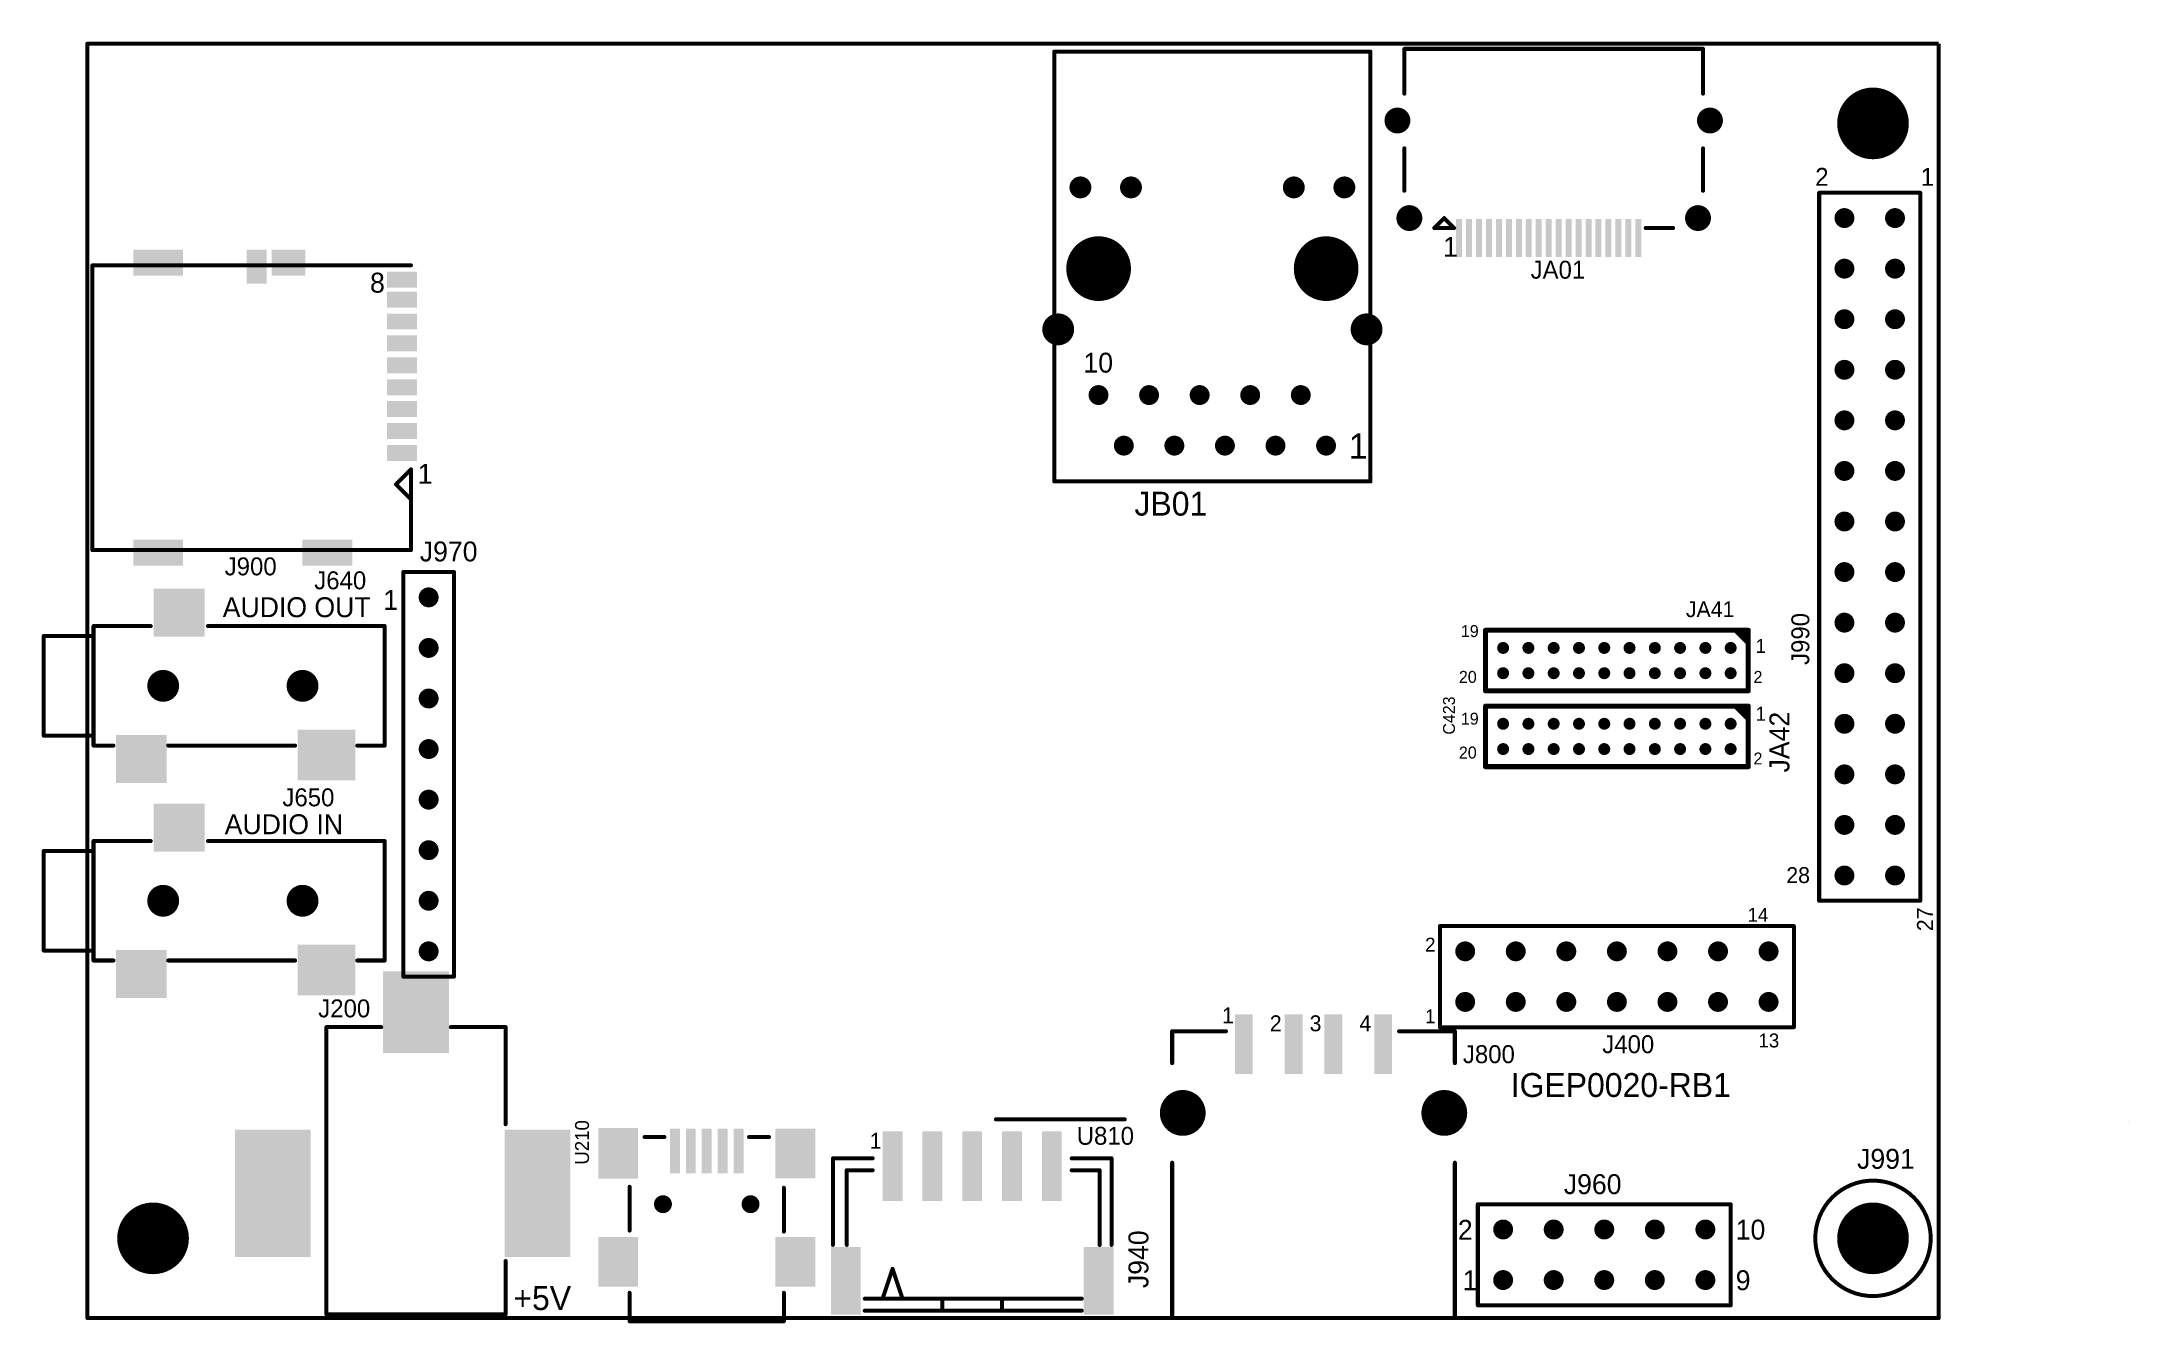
# Model space of a CAD drawing. Extents: x -48 to 57, y 41 to 105.
import ezdxf

# ---------------------------------------------------------------- set-up
doc = ezdxf.new("R2010")
doc.units = 0
doc.header["$MEASUREMENT"] = 0
for name, color, linetype in [('MECHANICAL1', 6, 'CONTINUOUS'), ('MECHANICAL4', 56, 'CONTINUOUS'), ('PADHOLE', 156, 'CONTINUOUS'), ('TOPOVERLAY', 2, 'CONTINUOUS'), ('TOPPASTE', 8, 'CONTINUOUS')]:
    doc.layers.add(name, color=color, linetype=linetype)

msp = doc.modelspace()

# ---------------------------------------------------------------- linework, layer by layer
at = {"layer": 'MECHANICAL1', "const_width": 0.2032}
for points in [[(-45.992797, 40.827056), (-45.992797, 104.827055)], [(-45.992797, 104.827055), (47.007203, 104.827055)], [(47.007203, 40.827056), (47.007203, 104.827055)], [(-45.992797, 40.827056), (47.007203, 40.827056)]]:
    msp.add_lwpolyline(points, dxfattribs=at)
at = {"layer": 'MECHANICAL1', "const_width": 0.1016}
for points in [[(-46.043597, 104.827055, 1), (-45.941997, 104.827055, 1)], [(-46.043597, 104.827055, 1), (-45.941997, 104.827055, 1)], [(-46.043597, 40.827056, 1), (-45.941997, 40.827056, 1)], [(-46.043597, 40.827056, 1), (-45.941997, 40.827056, 1)], [(46.956403, 40.827056, 1), (47.058003, 40.827056, 1)], [(46.956403, 40.827056, 1), (47.058003, 40.827056, 1)]]:
    msp.add_lwpolyline(points, format="xyb", close=True, dxfattribs=at)
at = {"layer": 'MECHANICAL4', "const_width": 0.00785}
msp.add_lwpolyline([(56.51855, 50.676202, 1), (56.5264, 50.676202, 1)], format="xyb", close=True, dxfattribs=at)
msp.add_lwpolyline([(56.51855, 50.676202, 1), (56.5264, 50.676202, 1)], format="xyb", close=True, dxfattribs=at)
at = {"layer": 'PADHOLE'}
for points, const_width in [([(42.807214, 100.827055, 1), (44.607215, 100.827055, 1)], 1.799999), ([(19.492203, 100.972056, 1), (20.142204, 100.972056, 1)], 0.649999), ([(35.192202, 100.972056, 1), (35.842203, 100.972056, 1)], 0.649999), ([(3.617203, 97.612055, 1), (4.167204, 97.612055, 1)], 0.549999), ([(6.157203, 97.612055, 1), (6.707204, 97.612055, 1)], 0.549999), ([(14.337202, 97.612055, 1), (14.887203, 97.612055, 1)], 0.549999), ([(16.877202, 97.612055, 1), (17.427203, 97.612055, 1)], 0.549999), ([(20.092202, 96.072056, 1), (20.742203, 96.072056, 1)], 0.649999), ([(34.592203, 96.072056, 1), (35.242205, 96.072056, 1)], 0.649999), ([(42.022204, 96.072056, 1), (42.522203, 96.072056, 1)], 0.499999), ([(44.562204, 96.072056, 1), (45.062203, 96.072056, 1)], 0.499999), ([(3.994703, 93.532056, 1), (5.619703, 93.532056, 1)], 1.625001), ([(15.424703, 93.532056, 1), (17.049703, 93.532056, 1)], 1.625001), ([(42.022204, 93.532056, 1), (42.522203, 93.532056, 1)], 0.499999), ([(44.562204, 93.532056, 1), (45.062203, 93.532056, 1)], 0.499999), ([(2.377203, 90.482057, 1), (3.177201, 90.482057, 1)], 0.799998), ([(17.867205, 90.482057, 1), (18.667203, 90.482057, 1)], 0.799998), ([(42.022204, 90.992056, 1), (42.522203, 90.992056, 1)], 0.499999), ([(44.562204, 90.992056, 1), (45.062203, 90.992056, 1)], 0.499999), ([(42.022204, 88.452056, 1), (42.522203, 88.452056, 1)], 0.499999), ([(44.562204, 88.452056, 1), (45.062203, 88.452056, 1)], 0.499999), ([(4.552202, 87.182056, 1), (5.052201, 87.182056, 1)], 0.499999), ([(7.092202, 87.182056, 1), (7.592201, 87.182056, 1)], 0.499999), ([(9.632202, 87.182056, 1), (10.132201, 87.182056, 1)], 0.499999), ([(12.172202, 87.182056, 1), (12.672201, 87.182056, 1)], 0.499999), ([(14.712202, 87.182056, 1), (15.212201, 87.182056, 1)], 0.499999), ([(42.022204, 85.912056, 1), (42.522203, 85.912056, 1)], 0.499999), ([(44.562204, 85.912056, 1), (45.062203, 85.912056, 1)], 0.499999), ([(5.822202, 84.642056, 1), (6.322201, 84.642056, 1)], 0.499999), ([(8.362202, 84.642056, 1), (8.862201, 84.642056, 1)], 0.499999), ([(10.902202, 84.642056, 1), (11.402201, 84.642056, 1)], 0.499999), ([(13.442202, 84.642056, 1), (13.942201, 84.642056, 1)], 0.499999), ([(15.982202, 84.642056, 1), (16.482201, 84.642056, 1)], 0.499999), ([(42.022204, 83.372056, 1), (42.522203, 83.372056, 1)], 0.499999), ([(44.562204, 83.372056, 1), (45.062203, 83.372056, 1)], 0.499999), ([(42.022204, 80.832056, 1), (42.522203, 80.832056, 1)], 0.499999), ([(44.562204, 80.832056, 1), (45.062203, 80.832056, 1)], 0.499999), ([(42.022204, 78.292056, 1), (42.522203, 78.292056, 1)], 0.499999), ([(44.562204, 78.292056, 1), (45.062203, 78.292056, 1)], 0.499999), ([(-29.097796, 77.022056, 1), (-28.597797, 77.022056, 1)], 0.499999), ([(42.022204, 75.752056, 1), (42.522203, 75.752056, 1)], 0.499999), ([(44.562204, 75.752056, 1), (45.062203, 75.752056, 1)], 0.499999), ([(-29.097796, 74.482056, 1), (-28.597797, 74.482056, 1)], 0.499999), ([(24.977203, 74.482056, 1), (25.277203, 74.482056, 1)], 0.299999), ([(26.247203, 74.482056, 1), (26.547203, 74.482056, 1)], 0.299999), ([(27.517203, 74.482056, 1), (27.817203, 74.482056, 1)], 0.299999), ([(28.787203, 74.482056, 1), (29.087203, 74.482056, 1)], 0.299999), ([(30.057203, 74.482056, 1), (30.357203, 74.482056, 1)], 0.299999), ([(31.327203, 74.482056, 1), (31.627203, 74.482056, 1)], 0.299999), ([(32.597203, 74.482056, 1), (32.897203, 74.482056, 1)], 0.299999), ([(33.867203, 74.482056, 1), (34.167203, 74.482056, 1)], 0.299999), ([(35.137203, 74.482056, 1), (35.437203, 74.482056, 1)], 0.299999), ([(36.407203, 74.482056, 1), (36.707203, 74.482056, 1)], 0.299999), ([(-42.582796, 72.577056, 1), (-41.782798, 72.577056, 1)], 0.799998), ([(-35.582795, 72.577056, 1), (-34.782796, 72.577056, 1)], 0.799998), ([(24.977203, 73.212056, 1), (25.277203, 73.212056, 1)], 0.299999), ([(26.247203, 73.212056, 1), (26.547203, 73.212056, 1)], 0.299999), ([(27.517203, 73.212056, 1), (27.817203, 73.212056, 1)], 0.299999), ([(28.787203, 73.212056, 1), (29.087203, 73.212056, 1)], 0.299999), ([(30.057203, 73.212056, 1), (30.357203, 73.212056, 1)], 0.299999), ([(31.327203, 73.212056, 1), (31.627203, 73.212056, 1)], 0.299999), ([(32.597203, 73.212056, 1), (32.897203, 73.212056, 1)], 0.299999), ([(33.867203, 73.212056, 1), (34.167203, 73.212056, 1)], 0.299999), ([(35.137203, 73.212056, 1), (35.437203, 73.212056, 1)], 0.299999), ([(36.407203, 73.212056, 1), (36.707203, 73.212056, 1)], 0.299999), ([(42.022204, 73.212056, 1), (42.522203, 73.212056, 1)], 0.499999), ([(44.562204, 73.212056, 1), (45.062203, 73.212056, 1)], 0.499999), ([(-29.097796, 71.942056, 1), (-28.597797, 71.942056, 1)], 0.499999), ([(24.977203, 70.672056, 1), (25.277203, 70.672056, 1)], 0.299999), ([(26.247203, 70.672056, 1), (26.547203, 70.672056, 1)], 0.299999), ([(27.517203, 70.672056, 1), (27.817203, 70.672056, 1)], 0.299999), ([(28.787203, 70.672056, 1), (29.087203, 70.672056, 1)], 0.299999), ([(30.057203, 70.672056, 1), (30.357203, 70.672056, 1)], 0.299999), ([(31.327203, 70.672056, 1), (31.627203, 70.672056, 1)], 0.299999), ([(32.597203, 70.672056, 1), (32.897203, 70.672056, 1)], 0.299999), ([(33.867203, 70.672056, 1), (34.167203, 70.672056, 1)], 0.299999), ([(35.137203, 70.672056, 1), (35.437203, 70.672056, 1)], 0.299999), ([(36.407203, 70.672056, 1), (36.707203, 70.672056, 1)], 0.299999), ([(42.022204, 70.672056, 1), (42.522203, 70.672056, 1)], 0.499999), ([(44.562204, 70.672056, 1), (45.062203, 70.672056, 1)], 0.499999), ([(-29.097796, 69.402056, 1), (-28.597797, 69.402056, 1)], 0.499999), ([(24.977203, 69.402056, 1), (25.277203, 69.402056, 1)], 0.299999), ([(26.247203, 69.402056, 1), (26.547203, 69.402056, 1)], 0.299999), ([(27.517203, 69.402056, 1), (27.817203, 69.402056, 1)], 0.299999), ([(28.787203, 69.402056, 1), (29.087203, 69.402056, 1)], 0.299999), ([(30.057203, 69.402056, 1), (30.357203, 69.402056, 1)], 0.299999), ([(31.327203, 69.402056, 1), (31.627203, 69.402056, 1)], 0.299999), ([(32.597203, 69.402056, 1), (32.897203, 69.402056, 1)], 0.299999), ([(33.867203, 69.402056, 1), (34.167203, 69.402056, 1)], 0.299999), ([(35.137203, 69.402056, 1), (35.437203, 69.402056, 1)], 0.299999), ([(36.407203, 69.402056, 1), (36.707203, 69.402056, 1)], 0.299999), ([(42.022204, 68.132056, 1), (42.522203, 68.132056, 1)], 0.499999), ([(44.562204, 68.132056, 1), (45.062203, 68.132056, 1)], 0.499999), ([(-29.097796, 66.862056, 1), (-28.597797, 66.862056, 1)], 0.499999), ([(42.022204, 65.592056, 1), (42.522203, 65.592056, 1)], 0.499999), ([(44.562204, 65.592056, 1), (45.062203, 65.592056, 1)], 0.499999), ([(-29.097796, 64.322056, 1), (-28.597797, 64.322056, 1)], 0.499999), ([(42.022204, 63.052056, 1), (42.522203, 63.052056, 1)], 0.499999), ([(44.562204, 63.052056, 1), (45.062203, 63.052056, 1)], 0.499999), ([(-42.582796, 61.782056, 1), (-41.782798, 61.782056, 1)], 0.799998), ([(-35.582795, 61.782056, 1), (-34.782796, 61.782056, 1)], 0.799998), ([(-29.097796, 61.782056, 1), (-28.597797, 61.782056, 1)], 0.499999), ([(-29.097796, 59.242056, 1), (-28.597797, 59.242056, 1)], 0.499999), ([(22.972204, 59.242056, 1), (23.472203, 59.242056, 1)], 0.499999), ([(25.512204, 59.242056, 1), (26.012203, 59.242056, 1)], 0.499999), ([(28.052204, 59.242056, 1), (28.552203, 59.242056, 1)], 0.499999), ([(30.592204, 59.242056, 1), (31.092203, 59.242056, 1)], 0.499999), ([(33.132204, 59.242056, 1), (33.632203, 59.242056, 1)], 0.499999), ([(35.672204, 59.242056, 1), (36.172203, 59.242056, 1)], 0.499999), ([(38.212204, 59.242056, 1), (38.712203, 59.242056, 1)], 0.499999), ([(22.972204, 56.702056, 1), (23.472203, 56.702056, 1)], 0.499999), ([(25.512204, 56.702056, 1), (26.012203, 56.702056, 1)], 0.499999), ([(28.052204, 56.702056, 1), (28.552203, 56.702056, 1)], 0.499999), ([(30.592204, 56.702056, 1), (31.092203, 56.702056, 1)], 0.499999), ([(33.132204, 56.702056, 1), (33.632203, 56.702056, 1)], 0.499999), ([(35.672204, 56.702056, 1), (36.172203, 56.702056, 1)], 0.499999), ([(38.212204, 56.702056, 1), (38.712203, 56.702056, 1)], 0.499999), ([(8.457203, 51.127055, 1), (9.607204, 51.127055, 1)], 1.15), ([(21.597203, 51.127055, 1), (22.747203, 51.127055, 1)], 1.15), ([(-43.592786, 44.827055, 1), (-41.792785, 44.827055, 1)], 1.799999), ([(-17.302798, 46.542056, 1), (-16.852797, 46.542056, 1)], 0.449999), ([(-12.902797, 46.542056, 1), (-12.452795, 46.542056, 1)], 0.449999), ([(42.807214, 44.827055, 1), (44.607215, 44.827055, 1)], 1.799999), ([(24.877204, 45.272056, 1), (25.377203, 45.272056, 1)], 0.499999), ([(27.417204, 45.272056, 1), (27.917203, 45.272056, 1)], 0.499999), ([(29.957204, 45.272056, 1), (30.457203, 45.272056, 1)], 0.499999), ([(32.497204, 45.272056, 1), (32.997203, 45.272056, 1)], 0.499999), ([(35.037204, 45.272056, 1), (35.537203, 45.272056, 1)], 0.499999), ([(24.877204, 42.732056, 1), (25.377203, 42.732056, 1)], 0.499999), ([(27.417204, 42.732056, 1), (27.917203, 42.732056, 1)], 0.499999), ([(29.957204, 42.732056, 1), (30.457203, 42.732056, 1)], 0.499999), ([(32.497204, 42.732056, 1), (32.997203, 42.732056, 1)], 0.499999), ([(35.037204, 42.732056, 1), (35.537203, 42.732056, 1)], 0.499999)]:
    msp.add_lwpolyline(points, format="xyb", close=True, dxfattribs=dict(at, const_width=const_width))
msp.add_lwpolyline([(-13.545795, 50.957048, 1), (-13.545795, 50.957048, 1)], format="xyb", close=True, dxfattribs=at)
at = {"layer": 'TOPOVERLAY'}
for points, const_width in [([(2.582204, 82.842057), (2.582204, 104.432057)], 0.2032), ([(2.582204, 104.432057), (18.462203, 104.432057)], 0.2032), ([(18.462203, 82.842057), (18.462203, 104.432057)], 0.2032), ([(20.167203, 104.572056), (35.167203, 104.572056)], 0.2032), ([(20.167203, 102.322056), (20.167203, 104.572056)], 0.2032), ([(35.167203, 102.322056), (35.167203, 104.572056)], 0.2032), ([(20.167203, 97.447057), (20.167203, 99.572056)], 0.2032), ([(35.167203, 97.447057), (35.167203, 99.572056)], 0.2032), ([(41.002203, 61.782056), (41.002203, 97.342056)], 0.2032), ([(41.002203, 97.342056), (46.082203, 97.342056)], 0.2032), ([(46.082203, 61.782056), (46.082203, 97.342056)], 0.2032), ([(21.667202, 95.572057), (22.667203, 95.572057)], 0.2032), ([(21.667202, 95.572057), (21.667205, 95.572057)], 0.2032), ([(21.667205, 95.572057), (22.167204, 96.072056)], 0.2032), ([(22.167204, 96.072056), (22.667203, 95.572057)], 0.2032), ([(32.292203, 95.572057), (33.667204, 95.572057)], 0.2032), ([(-45.737796, 79.397057), (-45.737796, 93.697057)], 0.2032), ([(-45.737796, 93.697057), (-29.737795, 93.697057)], 0.2032), ([(-30.487796, 82.697056), (-29.737795, 83.447057)], 0.2032), ([(-29.737795, 79.397057), (-29.737795, 83.447057)], 0.2032), ([(2.582204, 82.842057), (18.462203, 82.842057)], 0.2032), ([(-30.487796, 82.697056), (-29.737798, 81.947057)], 0.2032), ([(-29.737798, 81.947057), (-29.737795, 81.947057)], 0.2032), ([(-45.737796, 79.397057), (-29.737795, 79.397057)], 0.2032), ([(-30.117797, 78.292056), (-27.577797, 78.292056)], 0.2032), ([(-30.117797, 57.972056), (-30.117797, 78.292056)], 0.2032), ([(-27.577797, 57.972056), (-27.577797, 78.292056)], 0.2032), ([(-45.682797, 69.577057), (-45.682797, 75.577055)], 0.2032), ([(-45.682797, 75.577055), (-42.807797, 75.577055)], 0.2032), ([(-39.932796, 75.577055), (-31.057798, 75.577055)], 0.2032), ([(-31.057798, 69.577057), (-31.057798, 75.577055)], 0.2032), ([(24.242204, 72.327056), (24.242204, 75.367055)], 0.254), ([(24.242204, 75.367055), (37.442203, 75.367055)], 0.254), ([(36.807203, 75.367055), (37.442203, 74.732055)], 0.254), ([(37.057202, 75.367055), (37.442203, 74.982055)], 0.254), ([(37.442203, 72.327056), (37.442203, 75.367055)], 0.254), ([(-48.182798, 75.077056), (-45.682797, 75.077056)], 0.2032), ([(-48.182798, 70.077056), (-48.182798, 75.077056)], 0.2032), ([(24.242204, 72.327056), (37.442203, 72.327056)], 0.254), ([(24.242204, 68.517056), (24.242204, 71.557055)], 0.254), ([(24.242204, 71.557055), (37.442203, 71.557055)], 0.254), ([(36.807203, 71.557055), (37.442203, 70.922055)], 0.254), ([(37.057202, 71.557055), (37.442203, 71.172055)], 0.254), ([(37.442203, 68.517056), (37.442203, 71.557055)], 0.254), ([(-48.182798, 70.077056), (-45.682797, 70.077056)], 0.2032), ([(-45.682797, 69.577057), (-44.682797, 69.577057)], 0.2032), ([(-41.932797, 69.577057), (-35.557796, 69.577057)], 0.2032), ([(-32.432796, 69.577057), (-31.057798, 69.577057)], 0.2032), ([(24.242204, 68.517056), (37.442203, 68.517056)], 0.254), ([(-48.182798, 59.282056), (-48.182798, 64.282056)], 0.2032), ([(-48.182798, 64.282056), (-45.682797, 64.282056)], 0.2032), ([(-45.682797, 64.782055), (-42.807797, 64.782055)], 0.2032), ([(-45.682797, 58.782057), (-45.682797, 64.782055)], 0.2032), ([(-39.932796, 64.782055), (-31.057798, 64.782055)], 0.2032), ([(-31.057798, 58.782057), (-31.057798, 64.782055)], 0.2032), ([(41.002203, 61.782056), (46.082203, 61.782056)], 0.2032), ([(21.952203, 60.512056), (39.732203, 60.512056)], 0.2032), ([(21.952203, 55.432056), (21.952203, 60.512056)], 0.2032), ([(39.732203, 55.432056), (39.732203, 60.512056)], 0.2032), ([(-48.182798, 59.282056), (-45.682797, 59.282056)], 0.2032), ([(-45.682797, 58.782057), (-44.682797, 58.782057)], 0.2032), ([(-41.932797, 58.782057), (-35.557796, 58.782057)], 0.2032), ([(-32.432796, 58.782057), (-31.057798, 58.782057)], 0.2032), ([(-30.117797, 57.972056), (-27.577797, 57.972056)], 0.2032), ([(-33.982798, 55.437057), (-31.232796, 55.437057)], 0.2032), ([(-33.982798, 41.012057), (-33.982798, 55.437057)], 0.2032), ([(-27.732798, 55.437057), (-24.982796, 55.437057)], 0.2032), ([(-24.982796, 50.562055), (-24.982796, 55.437057)], 0.2032), ([(8.502202, 55.227055), (11.202204, 55.227055)], 0.2032), ([(8.502202, 53.627056), (8.502202, 55.227055)], 0.2032), ([(19.902202, 55.227055), (22.702204, 55.227055)], 0.2032), ([(21.952203, 55.432056), (39.732203, 55.432056)], 0.2032), ([(22.702204, 53.627056), (22.702204, 55.227055)], 0.2032), ([(-0.354793, 50.803058), (6.122207, 50.803058)], 0.2032), ([(-18.002797, 49.917055), (-17.002796, 49.917055)], 0.2), ([(-12.752797, 49.917055), (-11.752797, 49.917055)], 0.2), ([(-8.542796, 44.497053), (-8.542796, 48.847055)], 0.2), ([(-8.542796, 48.847055), (-6.542797, 48.847055)], 0.2), ([(-7.842797, 48.247054), (-7.842794, 44.497053)], 0.2032), ([(-7.842797, 48.247054), (-6.542797, 48.247054)], 0.2032), ([(3.457203, 48.247054), (4.857203, 48.247054)], 0.2032), ([(3.457203, 48.847055), (5.457202, 48.847055)], 0.2), ([(4.857203, 44.497053), (4.857203, 48.247054)], 0.2032), ([(5.457202, 48.847055), (5.457204, 44.497053)], 0.2), ([(8.502202, 40.827056), (8.502202, 48.627055)], 0.2032), ([(22.702204, 40.827056), (22.702204, 48.627055)], 0.2032), ([(-18.752798, 45.217055), (-18.752798, 47.417055)], 0.2), ([(-11.002796, 45.167055), (-11.002796, 47.367055)], 0.2), ([(23.857203, 46.542056), (36.557203, 46.542056)], 0.2032), ([(23.857203, 41.462056), (23.857203, 46.542056)], 0.2032), ([(36.557203, 41.462056), (36.557203, 46.542056)], 0.2032), ([(-24.982796, 41.012057), (-24.982796, 43.687055)], 0.2032), ([(-6.042798, 41.797054), (-5.542796, 43.297053)], 0.2), ([(-5.542796, 43.297053), (-5.042797, 41.797054)], 0.2), ([(-18.752798, 40.662057), (-18.752798, 42.092054)], 0.2), ([(-11.002796, 40.662057), (-11.002796, 42.092057)], 0.2), ([(-33.982798, 41.012057), (-24.982796, 41.012057)], 0.2032), ([(-6.942796, 41.797056), (3.957202, 41.797056)], 0.2032), ([(-6.942796, 41.197055), (3.957202, 41.197055)], 0.2), ([(-3.042796, 41.197055), (-3.042796, 41.697057)], 0.2032), ([(-0.042797, 41.197055), (-0.042797, 41.697057)], 0.2032), ([(8.502202, 40.827056), (22.702204, 40.827056)], 0.2032), ([(23.857203, 41.462056), (36.557203, 41.462056)], 0.2032), ([(-18.752798, 40.662057), (-11.002796, 40.662057)], 0.2)]:
    msp.add_lwpolyline(points, dxfattribs=dict(at, const_width=const_width))
for points, const_width in [([(2.531404, 104.432057, 1), (2.633004, 104.432057, 1)], 0.1016), ([(2.531404, 104.432057, 1), (2.633004, 104.432057, 1)], 0.1016), ([(18.411403, 104.432057, 1), (18.513003, 104.432057, 1)], 0.1016), ([(18.411403, 104.432057, 1), (18.513003, 104.432057, 1)], 0.1016), ([(20.116403, 104.572056, 1), (20.218003, 104.572056, 1)], 0.1016), ([(20.116403, 104.572056, 1), (20.218003, 104.572056, 1)], 0.1016), ([(35.116403, 104.572056, 1), (35.218003, 104.572056, 1)], 0.1016), ([(35.116403, 104.572056, 1), (35.218003, 104.572056, 1)], 0.1016), ([(20.116403, 102.322056, 1), (20.218003, 102.322056, 1)], 0.1016), ([(35.116403, 102.322056, 1), (35.218003, 102.322056, 1)], 0.1016), ([(20.116403, 99.572056, 1), (20.218003, 99.572056, 1)], 0.1016), ([(35.116403, 99.572056, 1), (35.218003, 99.572056, 1)], 0.1016), ([(20.116403, 97.447057, 1), (20.218003, 97.447057, 1)], 0.1016), ([(35.116403, 97.447057, 1), (35.218003, 97.447057, 1)], 0.1016), ([(40.951403, 97.342056, 1), (41.053003, 97.342056, 1)], 0.1016), ([(40.951403, 97.342056, 1), (41.053003, 97.342056, 1)], 0.1016), ([(46.031403, 97.342056, 1), (46.133003, 97.342056, 1)], 0.1016), ([(46.031403, 97.342056, 1), (46.133003, 97.342056, 1)], 0.1016), ([(21.616402, 95.572057, 1), (21.718002, 95.572057, 1)], 0.1016), ([(21.616402, 95.572057, 1), (21.718002, 95.572057, 1)], 0.1016), ([(21.616405, 95.572057, 1), (21.718005, 95.572057, 1)], 0.1016), ([(21.616405, 95.572057, 1), (21.718005, 95.572057, 1)], 0.1016), ([(22.116404, 96.072056, 1), (22.218004, 96.072056, 1)], 0.1016), ([(22.116404, 96.072056, 1), (22.218004, 96.072056, 1)], 0.1016), ([(22.616403, 95.572057, 1), (22.718003, 95.572057, 1)], 0.1016), ([(22.616403, 95.572057, 1), (22.718003, 95.572057, 1)], 0.1016), ([(32.241403, 95.572057, 1), (32.343003, 95.572057, 1)], 0.1016), ([(33.616404, 95.572057, 1), (33.718004, 95.572057, 1)], 0.1016), ([(-45.788596, 93.697057, 1), (-45.686996, 93.697057, 1)], 0.1016), ([(-45.788596, 93.697057, 1), (-45.686996, 93.697057, 1)], 0.1016), ([(-29.788595, 93.697057, 1), (-29.686995, 93.697057, 1)], 0.1016), ([(-29.788595, 83.447057, 1), (-29.686995, 83.447057, 1)], 0.1016), ([(-29.788595, 83.447057, 1), (-29.686995, 83.447057, 1)], 0.1016), ([(2.531404, 82.842057, 1), (2.633004, 82.842057, 1)], 0.1016), ([(2.531404, 82.842057, 1), (2.633004, 82.842057, 1)], 0.1016), ([(18.411403, 82.842057, 1), (18.513003, 82.842057, 1)], 0.1016), ([(18.411403, 82.842057, 1), (18.513003, 82.842057, 1)], 0.1016), ([(-30.538596, 82.697056, 1), (-30.436996, 82.697056, 1)], 0.1016), ([(-30.538596, 82.697056, 1), (-30.436996, 82.697056, 1)], 0.1016), ([(-29.788598, 81.947057, 1), (-29.686998, 81.947057, 1)], 0.1016), ([(-29.788598, 81.947057, 1), (-29.686998, 81.947057, 1)], 0.1016), ([(-29.788595, 81.947057, 1), (-29.686995, 81.947057, 1)], 0.1016), ([(-45.788596, 79.397057, 1), (-45.686996, 79.397057, 1)], 0.1016), ([(-45.788596, 79.397057, 1), (-45.686996, 79.397057, 1)], 0.1016), ([(-29.788595, 79.397057, 1), (-29.686995, 79.397057, 1)], 0.1016), ([(-29.788595, 79.397057, 1), (-29.686995, 79.397057, 1)], 0.1016), ([(-30.168597, 78.292056, 1), (-30.066997, 78.292056, 1)], 0.1016), ([(-30.168597, 78.292056, 1), (-30.066997, 78.292056, 1)], 0.1016), ([(-27.628597, 78.292056, 1), (-27.526997, 78.292056, 1)], 0.1016), ([(-27.628597, 78.292056, 1), (-27.526997, 78.292056, 1)], 0.1016), ([(-45.733597, 75.577055, 1), (-45.631997, 75.577055, 1)], 0.1016), ([(-45.733597, 75.577055, 1), (-45.631997, 75.577055, 1)], 0.1016), ([(-42.858597, 75.577055, 1), (-42.756997, 75.577055, 1)], 0.1016), ([(-39.983596, 75.577055, 1), (-39.881996, 75.577055, 1)], 0.1016), ([(-31.108598, 75.577055, 1), (-31.006998, 75.577055, 1)], 0.1016), ([(-31.108598, 75.577055, 1), (-31.006998, 75.577055, 1)], 0.1016), ([(24.178704, 75.367055, 1), (24.305704, 75.367055, 1)], 0.127), ([(24.178704, 75.367055, 1), (24.305704, 75.367055, 1)], 0.127), ([(36.743703, 75.367055, 1), (36.870703, 75.367055, 1)], 0.127), ([(36.993702, 75.367055, 1), (37.120702, 75.367055, 1)], 0.127), ([(37.378703, 75.367055, 1), (37.505703, 75.367055, 1)], 0.127), ([(37.378703, 75.367055, 1), (37.505703, 75.367055, 1)], 0.127), ([(-48.233598, 75.077056, 1), (-48.131998, 75.077056, 1)], 0.1016), ([(-48.233598, 75.077056, 1), (-48.131998, 75.077056, 1)], 0.1016), ([(-45.733597, 75.077056, 1), (-45.631997, 75.077056, 1)], 0.1016), ([(37.378703, 74.982055, 1), (37.505703, 74.982055, 1)], 0.127), ([(37.378703, 74.732055, 1), (37.505703, 74.732055, 1)], 0.127), ([(24.178704, 72.327056, 1), (24.305704, 72.327056, 1)], 0.127), ([(24.178704, 72.327056, 1), (24.305704, 72.327056, 1)], 0.127), ([(37.378703, 72.327056, 1), (37.505703, 72.327056, 1)], 0.127), ([(37.378703, 72.327056, 1), (37.505703, 72.327056, 1)], 0.127), ([(24.178704, 71.557055, 1), (24.305704, 71.557055, 1)], 0.127), ([(24.178704, 71.557055, 1), (24.305704, 71.557055, 1)], 0.127), ([(36.743703, 71.557055, 1), (36.870703, 71.557055, 1)], 0.127), ([(36.993702, 71.557055, 1), (37.120702, 71.557055, 1)], 0.127), ([(37.378703, 71.557055, 1), (37.505703, 71.557055, 1)], 0.127), ([(37.378703, 71.557055, 1), (37.505703, 71.557055, 1)], 0.127), ([(37.378703, 71.172055, 1), (37.505703, 71.172055, 1)], 0.127), ([(37.378703, 70.922055, 1), (37.505703, 70.922055, 1)], 0.127), ([(-48.233598, 70.077056, 1), (-48.131998, 70.077056, 1)], 0.1016), ([(-48.233598, 70.077056, 1), (-48.131998, 70.077056, 1)], 0.1016), ([(-45.733597, 70.077056, 1), (-45.631997, 70.077056, 1)], 0.1016), ([(-45.733597, 69.577057, 1), (-45.631997, 69.577057, 1)], 0.1016), ([(-45.733597, 69.577057, 1), (-45.631997, 69.577057, 1)], 0.1016), ([(-44.733597, 69.577057, 1), (-44.631997, 69.577057, 1)], 0.1016), ([(-41.983597, 69.577057, 1), (-41.881997, 69.577057, 1)], 0.1016), ([(-35.608596, 69.577057, 1), (-35.506996, 69.577057, 1)], 0.1016), ([(-32.483596, 69.577057, 1), (-32.381996, 69.577057, 1)], 0.1016), ([(-31.108598, 69.577057, 1), (-31.006998, 69.577057, 1)], 0.1016), ([(-31.108598, 69.577057, 1), (-31.006998, 69.577057, 1)], 0.1016), ([(24.178704, 68.517056, 1), (24.305704, 68.517056, 1)], 0.127), ([(24.178704, 68.517056, 1), (24.305704, 68.517056, 1)], 0.127), ([(37.378703, 68.517056, 1), (37.505703, 68.517056, 1)], 0.127), ([(37.378703, 68.517056, 1), (37.505703, 68.517056, 1)], 0.127), ([(-48.233598, 64.282056, 1), (-48.131998, 64.282056, 1)], 0.1016), ([(-48.233598, 64.282056, 1), (-48.131998, 64.282056, 1)], 0.1016), ([(-45.733597, 64.782055, 1), (-45.631997, 64.782055, 1)], 0.1016), ([(-45.733597, 64.782055, 1), (-45.631997, 64.782055, 1)], 0.1016), ([(-45.733597, 64.282056, 1), (-45.631997, 64.282056, 1)], 0.1016), ([(-42.858597, 64.782055, 1), (-42.756997, 64.782055, 1)], 0.1016), ([(-39.983596, 64.782055, 1), (-39.881996, 64.782055, 1)], 0.1016), ([(-31.108598, 64.782055, 1), (-31.006998, 64.782055, 1)], 0.1016), ([(-31.108598, 64.782055, 1), (-31.006998, 64.782055, 1)], 0.1016), ([(40.951403, 61.782056, 1), (41.053003, 61.782056, 1)], 0.1016), ([(40.951403, 61.782056, 1), (41.053003, 61.782056, 1)], 0.1016), ([(46.031403, 61.782056, 1), (46.133003, 61.782056, 1)], 0.1016), ([(46.031403, 61.782056, 1), (46.133003, 61.782056, 1)], 0.1016), ([(21.901403, 60.512056, 1), (22.003003, 60.512056, 1)], 0.1016), ([(21.901403, 60.512056, 1), (22.003003, 60.512056, 1)], 0.1016), ([(39.681403, 60.512056, 1), (39.783003, 60.512056, 1)], 0.1016), ([(39.681403, 60.512056, 1), (39.783003, 60.512056, 1)], 0.1016), ([(-48.233598, 59.282056, 1), (-48.131998, 59.282056, 1)], 0.1016), ([(-48.233598, 59.282056, 1), (-48.131998, 59.282056, 1)], 0.1016), ([(-45.733597, 59.282056, 1), (-45.631997, 59.282056, 1)], 0.1016), ([(-45.733597, 58.782057, 1), (-45.631997, 58.782057, 1)], 0.1016), ([(-45.733597, 58.782057, 1), (-45.631997, 58.782057, 1)], 0.1016), ([(-44.733597, 58.782057, 1), (-44.631997, 58.782057, 1)], 0.1016), ([(-41.983597, 58.782057, 1), (-41.881997, 58.782057, 1)], 0.1016), ([(-35.608596, 58.782057, 1), (-35.506996, 58.782057, 1)], 0.1016), ([(-32.483596, 58.782057, 1), (-32.381996, 58.782057, 1)], 0.1016), ([(-31.108598, 58.782057, 1), (-31.006998, 58.782057, 1)], 0.1016), ([(-31.108598, 58.782057, 1), (-31.006998, 58.782057, 1)], 0.1016), ([(-30.168597, 57.972056, 1), (-30.066997, 57.972056, 1)], 0.1016), ([(-30.168597, 57.972056, 1), (-30.066997, 57.972056, 1)], 0.1016), ([(-27.628597, 57.972056, 1), (-27.526997, 57.972056, 1)], 0.1016), ([(-27.628597, 57.972056, 1), (-27.526997, 57.972056, 1)], 0.1016), ([(-34.033598, 55.437057, 1), (-33.931998, 55.437057, 1)], 0.1016), ([(-34.033598, 55.437057, 1), (-33.931998, 55.437057, 1)], 0.1016), ([(-31.283596, 55.437057, 1), (-31.181996, 55.437057, 1)], 0.1016), ([(-27.783598, 55.437057, 1), (-27.681998, 55.437057, 1)], 0.1016), ([(-25.033596, 55.437057, 1), (-24.931996, 55.437057, 1)], 0.1016), ([(-25.033596, 55.437057, 1), (-24.931996, 55.437057, 1)], 0.1016), ([(8.451402, 55.227055, 1), (8.553002, 55.227055, 1)], 0.1016), ([(8.451402, 55.227055, 1), (8.553002, 55.227055, 1)], 0.1016), ([(11.151404, 55.227055, 1), (11.253004, 55.227055, 1)], 0.1016), ([(19.851402, 55.227055, 1), (19.953002, 55.227055, 1)], 0.1016), ([(21.901403, 55.432056, 1), (22.003003, 55.432056, 1)], 0.1016), ([(21.901403, 55.432056, 1), (22.003003, 55.432056, 1)], 0.1016), ([(22.651404, 55.227055, 1), (22.753004, 55.227055, 1)], 0.1016), ([(22.651404, 55.227055, 1), (22.753004, 55.227055, 1)], 0.1016), ([(39.681403, 55.432056, 1), (39.783003, 55.432056, 1)], 0.1016), ([(39.681403, 55.432056, 1), (39.783003, 55.432056, 1)], 0.1016), ([(8.451402, 53.627056, 1), (8.553002, 53.627056, 1)], 0.1016), ([(22.651404, 53.627056, 1), (22.753004, 53.627056, 1)], 0.1016), ([(-25.033596, 50.562055, 1), (-24.931996, 50.562055, 1)], 0.1016), ([(-0.405593, 50.803058, 1), (-0.303993, 50.803058, 1)], 0.1016), ([(-0.405593, 50.803058, 1), (-0.303993, 50.803058, 1)], 0.1016), ([(6.071407, 50.803058, 1), (6.173007, 50.803058, 1)], 0.1016), ([(6.071407, 50.803058, 1), (6.173007, 50.803058, 1)], 0.1016), ([(-18.052797, 49.917055, 1), (-17.952797, 49.917055, 1)], 0.1), ([(-17.052796, 49.917055, 1), (-16.952797, 49.917055, 1)], 0.1), ([(-12.802797, 49.917055, 1), (-12.702797, 49.917055, 1)], 0.1), ([(-11.802797, 49.917055, 1), (-11.702797, 49.917055, 1)], 0.1), ([(-8.592795, 48.847055, 1), (-8.492796, 48.847055, 1)], 0.1), ([(-8.592795, 48.847055, 1), (-8.492796, 48.847055, 1)], 0.1), ([(-7.893597, 48.247054, 1), (-7.791997, 48.247054, 1)], 0.1016), ([(-7.893597, 48.247054, 1), (-7.791997, 48.247054, 1)], 0.1016), ([(-6.593597, 48.247054, 1), (-6.491997, 48.247054, 1)], 0.1016), ([(-6.592797, 48.847055, 1), (-6.492797, 48.847055, 1)], 0.1), ([(3.406403, 48.247054, 1), (3.508003, 48.247054, 1)], 0.1016), ([(3.407203, 48.847055, 1), (3.507203, 48.847055, 1)], 0.1), ([(4.806403, 48.247054, 1), (4.908003, 48.247054, 1)], 0.1016), ([(4.806403, 48.247054, 1), (4.908003, 48.247054, 1)], 0.1016), ([(5.407202, 48.847055, 1), (5.507202, 48.847055, 1)], 0.1), ([(5.407202, 48.847055, 1), (5.507202, 48.847055, 1)], 0.1), ([(8.451402, 48.627055, 1), (8.553002, 48.627055, 1)], 0.1016), ([(22.651404, 48.627055, 1), (22.753004, 48.627055, 1)], 0.1016), ([(-18.802798, 47.417055, 1), (-18.702798, 47.417055, 1)], 0.1), ([(-11.052796, 47.367055, 1), (-10.952796, 47.367055, 1)], 0.1), ([(46.607214, 44.827055, 1), (40.807215, 44.827055, 1)], 0.2), ([(23.806403, 46.542056, 1), (23.908003, 46.542056, 1)], 0.1016), ([(23.806403, 46.542056, 1), (23.908003, 46.542056, 1)], 0.1016), ([(36.506403, 46.542056, 1), (36.608003, 46.542056, 1)], 0.1016), ([(36.506403, 46.542056, 1), (36.608003, 46.542056, 1)], 0.1016), ([(-18.802798, 45.217055, 1), (-18.702798, 45.217055, 1)], 0.1), ([(-11.052796, 45.167055, 1), (-10.952796, 45.167055, 1)], 0.1), ([(-8.592795, 44.497053, 1), (-8.492796, 44.497053, 1)], 0.1), ([(-7.893594, 44.497053, 1), (-7.791994, 44.497053, 1)], 0.1016), ([(4.806403, 44.497053, 1), (4.908003, 44.497053, 1)], 0.1016), ([(5.407204, 44.497053, 1), (5.507204, 44.497053, 1)], 0.1), ([(46.557214, 44.827055, 1), (46.657213, 44.827055, 1)], 0.1), ([(-25.033596, 43.687055, 1), (-24.931996, 43.687055, 1)], 0.1016), ([(-5.592796, 43.297053, 1), (-5.492797, 43.297053, 1)], 0.1), ([(-5.592796, 43.297053, 1), (-5.492797, 43.297053, 1)], 0.1), ([(-18.802798, 42.092054, 1), (-18.702798, 42.092054, 1)], 0.1), ([(-11.052796, 42.092057, 1), (-10.952796, 42.092057, 1)], 0.1), ([(-34.033598, 41.012057, 1), (-33.931998, 41.012057, 1)], 0.1016), ([(-34.033598, 41.012057, 1), (-33.931998, 41.012057, 1)], 0.1016), ([(-25.033596, 41.012057, 1), (-24.931996, 41.012057, 1)], 0.1016), ([(-25.033596, 41.012057, 1), (-24.931996, 41.012057, 1)], 0.1016), ([(-6.993596, 41.797056, 1), (-6.891996, 41.797056, 1)], 0.1016), ([(-6.992796, 41.197055, 1), (-6.892796, 41.197055, 1)], 0.1), ([(-6.092798, 41.797054, 1), (-5.992798, 41.797054, 1)], 0.1), ([(-5.092797, 41.797054, 1), (-4.992798, 41.797054, 1)], 0.1), ([(-3.093596, 41.697057, 1), (-2.991996, 41.697057, 1)], 0.1016), ([(-3.093596, 41.197055, 1), (-2.991996, 41.197055, 1)], 0.1016), ([(-0.093597, 41.697057, 1), (0.008003, 41.697057, 1)], 0.1016), ([(-0.093597, 41.197055, 1), (0.008003, 41.197055, 1)], 0.1016), ([(3.906402, 41.797056, 1), (4.008002, 41.797056, 1)], 0.1016), ([(3.907202, 41.197055, 1), (4.007202, 41.197055, 1)], 0.1), ([(8.451402, 40.827056, 1), (8.553002, 40.827056, 1)], 0.1016), ([(8.451402, 40.827056, 1), (8.553002, 40.827056, 1)], 0.1016), ([(22.651404, 40.827056, 1), (22.753004, 40.827056, 1)], 0.1016), ([(22.651404, 40.827056, 1), (22.753004, 40.827056, 1)], 0.1016), ([(23.806403, 41.462056, 1), (23.908003, 41.462056, 1)], 0.1016), ([(23.806403, 41.462056, 1), (23.908003, 41.462056, 1)], 0.1016), ([(36.506403, 41.462056, 1), (36.608003, 41.462056, 1)], 0.1016), ([(36.506403, 41.462056, 1), (36.608003, 41.462056, 1)], 0.1016), ([(-18.802798, 40.662057, 1), (-18.702798, 40.662057, 1)], 0.1), ([(-18.802798, 40.662057, 1), (-18.702798, 40.662057, 1)], 0.1), ([(-11.052796, 40.662057, 1), (-10.952796, 40.662057, 1)], 0.1), ([(-11.052796, 40.662057, 1), (-10.952796, 40.662057, 1)], 0.1)]:
    msp.add_lwpolyline(points, format="xyb", close=True, dxfattribs=dict(at, const_width=const_width))
at = {"layer": 'TOPPASTE'}
for points in [[(22.767203, 94.122057), (23.067202, 94.122057), (22.767203, 96.022053), (23.067202, 96.022053)], [(23.267202, 94.122057), (23.567201, 94.122057), (23.267202, 96.022053), (23.567201, 96.022053)], [(23.767203, 94.122057), (24.067203, 94.122057), (23.767203, 96.022053), (24.067203, 96.022053)], [(24.267202, 94.122057), (24.567202, 94.122057), (24.267202, 96.022053), (24.567202, 96.022053)], [(24.767204, 94.122057), (25.067203, 94.122057), (24.767204, 96.022053), (25.067203, 96.022053)], [(25.267203, 94.122057), (25.567202, 94.122057), (25.267203, 96.022053), (25.567202, 96.022053)], [(25.767202, 94.122057), (26.067201, 94.122057), (25.767202, 96.022053), (26.067201, 96.022053)], [(26.267203, 94.122057), (26.567203, 94.122057), (26.267203, 96.022053), (26.567203, 96.022053)], [(26.767202, 94.122057), (27.067202, 94.122057), (26.767202, 96.022053), (27.067202, 96.022053)], [(27.267204, 94.122057), (27.567203, 94.122057), (27.267204, 96.022053), (27.567203, 96.022053)], [(27.767203, 94.122057), (28.067202, 94.122057), (27.767203, 96.022053), (28.067202, 96.022053)], [(28.267202, 94.122057), (28.567201, 94.122057), (28.267202, 96.022053), (28.567201, 96.022053)], [(28.767203, 94.122057), (29.067203, 94.122057), (28.767203, 96.022053), (29.067203, 96.022053)], [(29.267202, 94.122057), (29.567202, 94.122057), (29.267202, 96.022053), (29.567202, 96.022053)], [(29.767204, 94.122057), (30.067203, 94.122057), (29.767204, 96.022053), (30.067203, 96.022053)], [(30.267203, 94.122057), (30.567202, 94.122057), (30.267203, 96.022053), (30.567202, 96.022053)], [(30.767202, 94.122057), (31.067201, 94.122057), (30.767202, 96.022053), (31.067201, 96.022053)], [(31.267204, 94.122057), (31.567203, 94.122057), (31.267204, 96.022053), (31.567203, 96.022053)], [(31.767203, 94.122057), (32.067202, 94.122057), (31.767203, 96.022053), (32.067202, 96.022053)], [(-41.187798, 93.177058), (-41.187798, 94.477055), (-43.687798, 93.177058), (-43.687798, 94.477055)], [(-36.987798, 92.777058), (-36.987798, 94.477055), (-37.987796, 92.777058), (-37.987796, 94.477055)], [(-35.037797, 93.177058), (-35.037797, 94.477055), (-36.737794, 93.177058), (-36.737794, 94.477055)], [(-29.437798, 92.577056), (-29.437798, 93.377055), (-30.937795, 92.577056), (-30.937795, 93.377055)], [(-29.437796, 91.577058), (-29.437796, 92.377057), (-30.937793, 91.577058), (-30.937793, 92.377057)], [(-29.437796, 90.477058), (-29.437796, 91.277056), (-30.937793, 90.477058), (-30.937793, 91.277056)], [(-29.437796, 89.377058), (-29.437796, 90.177056), (-30.937793, 89.377058), (-30.937793, 90.177056)], [(-29.437796, 88.277057), (-29.437796, 89.077056), (-30.937793, 88.277057), (-30.937793, 89.077056)], [(-29.437796, 87.17706), (-29.437796, 87.977058), (-30.937793, 87.17706), (-30.937793, 87.977058)], [(-29.437796, 86.077059), (-29.437796, 86.877058), (-30.937793, 86.077059), (-30.937793, 86.877058)], [(-29.437796, 84.977059), (-29.437796, 85.777057), (-30.937793, 84.977059), (-30.937793, 85.777057)], [(-29.437796, 83.877059), (-29.437796, 84.677057), (-30.937793, 83.877059), (-30.937793, 84.677057)], [(-41.187798, 78.617056), (-41.187798, 79.917054), (-43.687798, 78.617056), (-43.687798, 79.917054)], [(-32.687794, 78.617059), (-32.687794, 79.917056), (-35.187794, 78.617059), (-35.187794, 79.917056)], [(-40.107797, 75.052055), (-40.107797, 77.452055), (-42.657795, 75.052055), (-42.657795, 77.452055)], [(-32.532796, 70.377055), (-35.432795, 70.377055), (-32.532796, 67.827058), (-35.432795, 67.827058)], [(-42.007798, 67.702054), (-42.007798, 70.102054), (-44.557796, 67.702054), (-44.557796, 70.102054)], [(-40.107797, 64.257055), (-40.107797, 66.657055), (-42.657795, 64.257055), (-42.657795, 66.657055)], [(-42.007798, 56.907057), (-42.007798, 59.307057), (-44.557796, 56.907057), (-44.557796, 59.307057)], [(-32.532798, 59.582055), (-35.432798, 59.582055), (-32.532798, 57.032058), (-35.432798, 57.032058)], [(-31.132796, 54.137057), (-27.832798, 54.137057), (-31.132796, 58.237054), (-27.832798, 58.237054)], [(11.652203, 53.077057), (12.552202, 53.077057), (11.652203, 56.077056), (12.552202, 56.077056)], [(14.152204, 53.077057), (15.052202, 53.077057), (14.152204, 56.077056), (15.052202, 56.077056)], [(16.152205, 53.077057), (17.052203, 53.077057), (16.152205, 56.077056), (17.052203, 56.077056)], [(18.652205, 53.077057), (19.552203, 53.077057), (18.652205, 56.077056), (19.552203, 56.077056)], [(-20.327799, 47.817057), (-18.327798, 47.817057), (-20.327799, 50.367054), (-18.327798, 50.367054)], [(-16.727796, 48.092058), (-16.227797, 48.092058), (-16.727796, 50.342056), (-16.227797, 50.342056)], [(-15.927797, 48.092058), (-15.427798, 48.092058), (-15.927797, 50.342056), (-15.427798, 50.342056)], [(-15.127796, 48.092058), (-14.627797, 48.092058), (-15.127796, 50.342056), (-14.627797, 50.342056)], [(-14.327795, 48.092058), (-13.827796, 48.092058), (-14.327795, 50.342056), (-13.827796, 50.342056)], [(-13.527794, 48.092058), (-13.027795, 48.092058), (-13.527794, 50.342056), (-13.027795, 50.342056)], [(-11.427796, 47.842056), (-9.427795, 47.842056), (-11.427796, 50.342056), (-9.427795, 50.342056)], [(-38.582796, 43.887057), (-34.782799, 43.887057), (-38.582796, 50.287055), (-34.782799, 50.287055)], [(-25.032796, 43.887057), (-21.732797, 43.887057), (-25.032796, 50.287055), (-21.732797, 50.287055)], [(-5.042797, 50.197055), (-6.042795, 50.197055), (-5.042797, 46.697057), (-6.042795, 46.697057)], [(-3.042799, 50.197055), (-4.042797, 50.197055), (-3.042799, 46.697057), (-4.042797, 46.697057)], [(-1.042798, 50.197055), (-2.042796, 50.197055), (-1.042798, 46.697057), (-2.042796, 46.697057)], [(0.957203, 50.197055), (-0.042795, 50.197055), (0.957203, 46.697057), (-0.042795, 46.697057)], [(2.957202, 50.197055), (1.957204, 50.197055), (2.957202, 46.697057), (1.957204, 46.697057)], [(-20.327799, 42.392056), (-18.327798, 42.392056), (-20.327799, 44.892056), (-18.327798, 44.892056)], [(-11.427796, 42.392056), (-9.427795, 42.392056), (-11.427796, 44.892056), (-9.427795, 44.892056)], [(-8.642795, 40.997055), (-7.142798, 40.997055), (-8.642795, 44.397054), (-7.142798, 44.397054)], [(4.057205, 40.997055), (5.557202, 40.997055), (4.057205, 44.397054), (5.557202, 44.397054)]]:
    msp.add_solid(points, dxfattribs=at)

# ---------------------------------------------------------------- texts
at = {"layer": 'TOPOVERLAY'}
for s, height, rotation, p in [('2', 0.900001, 360, (40.80703, 97.691941)), ('1', 0.900001, 360, (46.107019, 97.691941)), ('1', 1.000001, 360, (22.107204, 94.127056)), ('8', 1.000001, 360, (-31.792797, 92.327057)), ('10', 1.000001, 360, (4.045203, 88.309056)), ('1', 1.27, 360, (17.380203, 83.991056)), ('1', 1.000001, 360, (-29.392797, 82.727056)), ('J990', 0.900001, 90, (40.507203, 73.627056)), ('C423', 0.599999, 90, (22.707203, 70.127056)), ('JA42', 1.000001, 90, (39.507202, 68.227057)), ('28', 0.800001, 360, (39.351203, 62.671056)), ('14', 0.700001, 360, (37.407204, 60.727057)), ('27', 0.800001, 90, (46.717203, 60.258056)), ('2', 0.700001, 360, (21.207203, 59.227054)), ('1', 0.800001, 360, (11.007203, 55.627057)), ('2', 0.800001, 360, (13.407204, 55.227055)), ('3', 0.800001, 360, (15.407202, 55.227055)), ('4', 0.800001, 360, (17.907202, 55.227055)), ('1', 0.700001, 360, (21.207203, 55.627057)), ('13', 0.700001, 360, (37.954203, 54.416056)), ('U210', 0.700001, 90, (-20.792796, 48.527056)), ('1', 0.800001, 360, (-6.692797, 49.327056)), ('J940', 1.000001, 90, (7.307203, 42.327055)), ('2', 1.000001, 360, (22.853065, 44.754048)), ('10', 1.000001, 360, (36.811203, 44.764056)), ('1', 1.000001, 360, (23.095203, 42.224056)), ('9', 1.000001, 360, (36.811203, 42.224056))]:
    msp.add_text(s, height=height, rotation=rotation, dxfattribs=at).set_placement(p)
for s, height, p in [('JA01', 0.900001, (26.507203, 93.027055)), ('JB01', 1.2, (6.607202, 81.127056)), ('J970', 1.000001, (-29.292797, 78.827056)), ('J900', 0.900001, (-39.092798, 78.127055)), ('J640', 0.900001, (-34.592797, 77.427056)), ('AUDIO OUT', 1.000001, (-39.192798, 76.027056)), ('1', 1.000001, (-31.133797, 76.387056)), ('JA41', 0.800001, (34.307203, 76.026985)), ('19', 0.599999, (23.007202, 75.027056)), ('1', 0.700001, (37.807203, 74.227055)), ('20', 0.599999, (22.907203, 72.727055)), ('2', 0.599999, (37.707203, 72.727055)), ('1', 0.700001, (37.807203, 70.827057)), ('19', 0.599999, (23.007202, 70.627055)), ('20', 0.599999, (22.907203, 68.927055)), ('2', 0.599999, (37.707203, 68.627056)), ('J650', 0.900001, (-36.192796, 66.527055)), ('AUDIO IN', 1.000001, (-39.092798, 65.127055)), ('J200', 0.900001, (-34.392797, 55.927056)), ('J800', 0.900001, (23.107202, 53.627056)), ('J400', 0.900001, (30.107203, 54.127055)), ('IGEP0020-RB1', 1.2, (25.507202, 51.927056)), ('U810', 0.900001, (3.707203, 49.527056)), ('J991', 1.000001, (42.907203, 48.320056)), ('J960', 1.000001, (28.175203, 47.050056)), ('+5V', 1.2, (-24.592796, 41.227055))]:
    msp.add_text(s, height=height, dxfattribs=at).set_placement(p)

doc.saveas('drawing.dxf')
